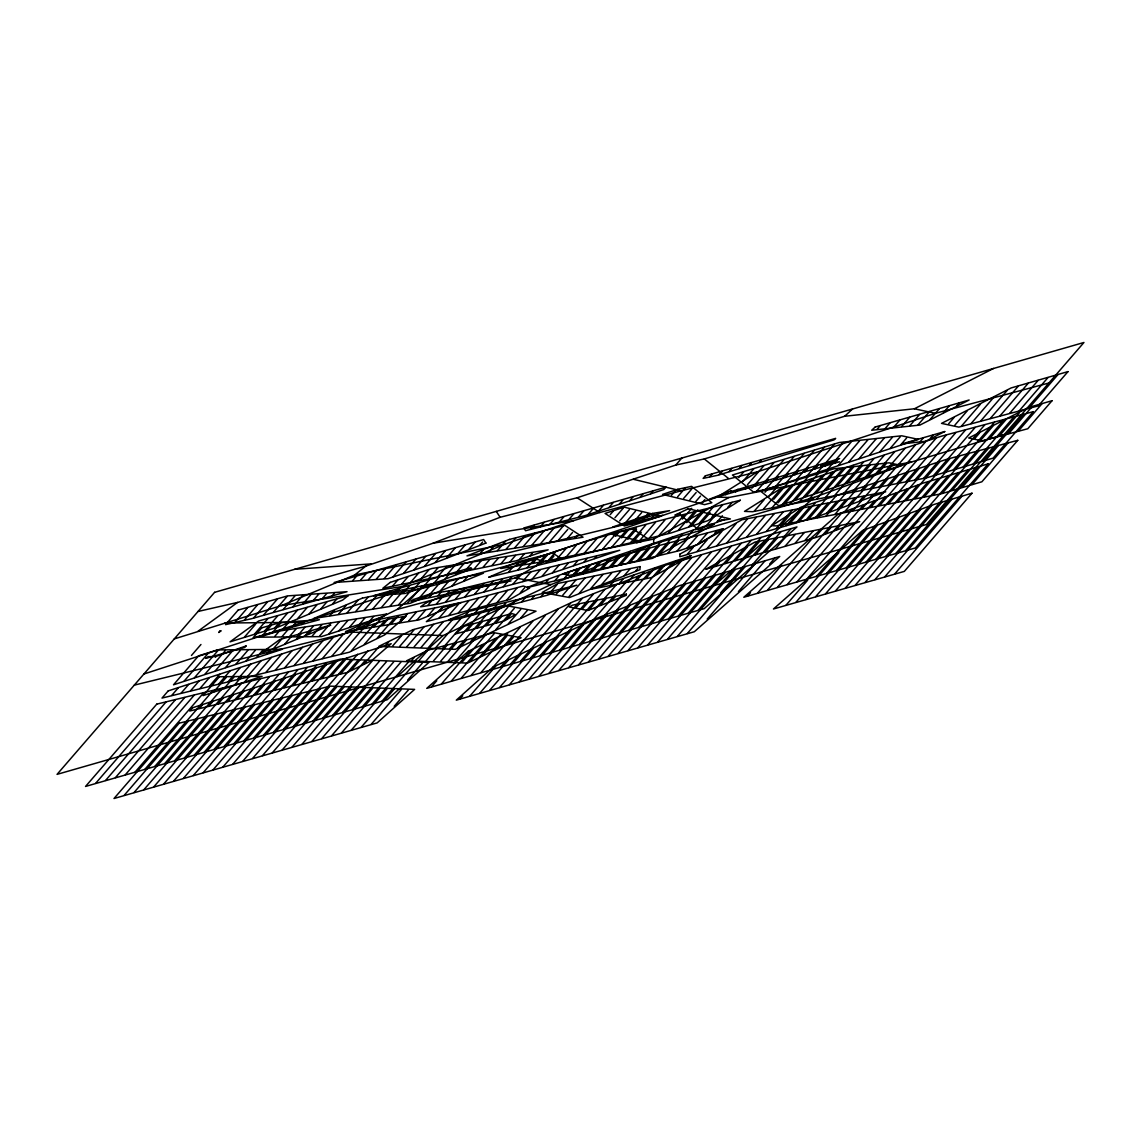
<?xml version="1.0" encoding="UTF-8"?>
<svg xmlns="http://www.w3.org/2000/svg" width="1141" height="1141" viewBox="0 0 1141 1141"><rect width="100%" height="100%" fill="white"/><g stroke="black" fill="none" stroke-linecap="round" stroke-linejoin="round"><path stroke-width="1.5" d="M397.182 676.613L443.022 635.594L550.96 584.606L653.536 544.086L653.764 539.051L728.814 497.519L911.716 461.905L1004.337 434.479M717.432 521.508L722.381 515.775M942.281 493.269L978.878 450.952M191.46 655.462L200.959 644.494M95.687 783.282L165.887 702.171M171.721 695.425L178.281 687.838M184.129 681.091L208.561 652.852M235.117 622.173L247.754 607.568M105.557 780.444L175.3 699.875M181.134 693.115L188.636 684.472M194.469 677.711L217.931 650.612M244.374 620.062L257.638 604.73M115.441 777.606L184.714 697.565M190.561 690.818L198.976 681.091M204.824 674.331L225.419 650.541M253.716 617.851L267.507 601.892M125.325 774.768L194.141 695.254M199.975 688.508L209.316 677.711M215.164 670.965L232.892 650.47M244.402 637.177L255.698 624.127M263.542 615.07L277.391 599.054M135.194 771.929L203.554 692.944M209.402 686.197L219.657 674.345M225.504 667.585L240.38 650.399M254.529 634.054L267.893 618.607M273.369 612.289L287.033 596.501M145.078 769.091L212.968 690.633M218.815 683.887L229.997 670.965M235.845 664.205L247.868 650.327M264.655 630.93L277.719 615.826M283.196 609.508L294.934 595.93M124.155 795.363L188.351 721.198M199.447 708.376L202.599 704.724M213.709 691.902L226.289 677.369M262.644 635.352L271.316 625.339M154.962 766.253L222.395 688.337M228.229 681.576L240.337 667.585M246.185 660.839L255.342 650.256M274.781 627.807L287.546 613.045M293.023 606.727L302.85 595.374M134.039 792.524L197.764 718.887M208.86 706.065L212.939 701.358M224.05 688.522L233.762 677.298M272.257 632.813L280.729 623.029M164.832 763.415L231.808 686.026M237.656 679.28L250.692 664.219M256.54 657.458L262.829 650.185M274.796 636.35L279.003 631.486M286.034 623.371L297.373 610.264M302.85 603.946L310.751 594.818M143.923 789.686L207.191 716.577M218.288 703.755L223.279 697.978M234.39 685.142L241.25 677.226M282.084 630.032L288.644 622.473M174.716 760.576L241.236 683.716M247.069 676.97L261.032 660.839M266.88 654.078L270.303 650.113M282.283 636.279L287.603 630.132M297.658 618.522L307.2 607.483M312.677 601.164L318.653 594.247M153.793 786.848L216.605 714.28M227.701 701.458L233.634 694.598M244.73 681.776L248.724 677.155M273.412 648.63L281.513 639.274M291.911 627.25L296.546 621.902M184.585 757.738L250.649 681.405M256.483 674.659L271.373 657.458M289.771 636.207L296.204 628.777M309.282 613.658L317.041 604.701M322.504 598.383L326.568 593.691M163.676 784.01L226.018 711.97M237.114 699.148L243.974 691.232M284.936 643.895L291.34 636.493M301.752 624.469L304.447 621.346M194.469 754.9L260.062 679.109M265.91 672.349L281.713 654.093M297.245 636.136L304.804 627.407M320.906 608.809L326.868 601.92M332.331 595.602L334.47 593.135M173.56 781.171L235.445 709.659M246.542 696.837L254.315 687.852M296.56 639.031L301.167 633.711M204.353 752.062L269.49 676.798M275.323 670.052L292.053 650.712M304.733 636.079L313.404 626.052M332.53 603.946L336.695 599.139M352.712 580.626L356.42 576.348M183.43 778.333L244.859 707.349M255.955 694.527L264.655 684.472M308.184 634.182L310.994 630.93M214.223 749.223L278.903 674.488M284.751 667.742L302.408 647.332M312.206 636.008L321.99 624.697M329.892 615.57L334.655 610.064M360.613 580.07L366.304 573.509M193.314 775.495L254.286 705.052M265.382 692.23L274.995 681.106M224.107 746.385L288.316 672.177M294.164 665.431L312.748 643.966M319.694 635.936L330.59 623.343M338.492 614.215L346.293 605.201M368.529 579.514L376.188 570.657M203.198 772.657L263.699 702.742M274.796 689.92L285.35 677.725M233.991 743.533L297.744 669.867M303.577 663.121L323.031 640.643M328.808 633.982L339.191 621.973M347.092 612.86L357.917 600.351M376.43 578.943L386.057 567.819M213.067 769.818L273.113 700.431M284.209 687.609L295.69 674.345M243.86 740.694L307.157 667.571M313.005 660.824L333.329 637.334M339.091 630.659L347.791 620.618M355.692 611.49L367.987 597.285M384.346 578.387L395.941 564.98M222.951 766.966L282.54 698.121M293.636 685.299L306.03 670.979M253.744 737.856L316.585 665.26M322.418 658.514L343.612 634.011M349.388 627.35L356.391 619.263M364.279 610.135L377.015 595.417M393.217 576.704L405.825 562.142M232.835 764.128L291.953 695.81M303.05 682.988L316.371 667.599M263.628 735.018L325.998 662.95M331.846 656.203L353.91 630.702M359.672 624.041L364.992 617.909M372.879 608.781L386.057 593.562M392.689 585.889L397.667 580.141M403.643 573.224L415.695 559.304M242.705 761.289L301.367 693.514M312.463 680.692L326.697 664.247M356.905 629.347L359.9 625.881M387.341 594.176L389.865 591.266M273.498 732.18L335.411 660.639M341.259 653.893L364.193 627.393M369.969 620.718L373.592 616.539M381.479 607.426L395.086 591.708M401.732 584.021L408.093 576.676M414.083 569.758L425.579 556.466M252.589 758.451L310.794 691.204M321.89 678.382L336.994 660.924M365.505 627.992L371.253 621.332M395.242 593.62L399.735 588.428M283.382 729.341L343.398 659.997M351.499 650.641L374.49 624.07M390.079 606.056L404.114 589.84M410.76 582.167L418.519 573.196M424.509 566.278L435.463 553.627M262.473 755.613L320.207 688.893M331.304 676.071L347.278 657.615M374.091 626.637L380.295 619.477M403.158 593.049L409.619 585.59M293.266 726.503L350.587 660.268M364.364 644.337L384.774 620.761M398.68 604.701L413.142 587.986M419.788 580.313L428.945 569.73M435.349 562.313L445.332 550.789M272.342 752.775L329.364 686.882M340.731 673.76L357.575 654.306M382.691 625.268L389.323 617.623M412.6 590.71L419.489 582.751M303.135 723.665L357.775 660.539M377.243 638.047L394.173 618.479M407.28 603.347L422.17 586.132M428.816 578.444L437.944 567.904M446.516 558.006L455.216 547.951M282.226 749.937L336.552 687.167M351.357 670.052L367.858 650.983M391.292 623.913L398.352 615.755M423.026 587.244L429.373 579.913M313.019 720.827L364.949 660.824M400.291 619.991L402.759 617.138M417.649 599.938L431.198 584.278M437.844 576.59L446.559 566.521M457.669 553.699L465.1 545.113M292.096 747.098L343.741 687.438M364.221 663.762L378.156 647.674M399.892 622.558L407.38 613.901M420.002 599.31L422.084 596.914M434.008 583.137L439.256 577.075M322.903 717.989L372.137 661.095M385.301 645.877L388.61 642.069M429.087 595.288L440.226 582.409M446.873 574.736L455.173 565.137M468.823 549.377L474.97 542.275M301.98 744.26L350.915 687.709M408.492 621.189L416.408 612.047M429.03 597.456L432.054 593.962M445.161 578.815L449.126 574.237M332.773 715.15L379.325 661.366M392.49 646.148L401.475 635.765M427.861 605.272L431.683 600.865M440.526 590.639L449.269 580.555M455.901 572.882L463.802 563.754M479.976 545.07L482.586 542.046M311.864 741.422L358.103 687.994M417.093 619.834L425.436 610.178M438.073 595.602L440.683 592.578M456.314 574.508L459.01 571.399M342.657 712.312L386.499 661.652M399.678 646.434L414.254 629.59M436.447 603.931L443.122 596.215M452.093 585.846L458.297 578.701M464.943 571.013L472.417 562.37M480.247 553.328L483.256 549.862M321.733 738.584L365.277 688.265M427.889 615.94L434.464 608.324M447.101 593.734L449.297 591.195M352.54 709.474L393.688 661.923M406.852 646.705L423.896 627.008M445.546 601.992L454.574 591.58M463.674 581.054L467.325 576.833M473.971 569.159L481.031 560.987M488.861 551.944L494.41 545.541M331.617 735.745L372.465 688.536M439.399 611.205L443.507 606.47M362.41 706.636L400.862 662.194M414.04 646.976L433.551 624.441M439.114 618.008L449.625 605.871M455.188 599.424L465.015 588.086M483 567.305L489.66 559.603M497.49 550.561L505.563 541.233M341.501 732.907L379.653 688.822M372.294 703.783L408.05 662.479M421.229 647.261L443.193 621.859M448.755 615.441L459.267 603.304M464.829 596.871L474.414 585.804M492.028 565.437L498.275 558.22M506.105 549.178L515.689 538.11M351.371 730.069L386.828 689.093M411.858 660.183L414.14 657.544M382.178 700.945L415.238 662.75M428.403 647.532L452.849 619.292M458.411 612.86L468.908 600.736M474.471 594.304L483.798 583.522M501.056 563.583L506.889 556.837M514.719 547.794L525.188 535.7M530.907 529.096L534.245 525.231M361.255 727.216L394.016 689.378M419.047 660.454L427.005 651.254M454.86 619.064L456.842 616.768M407.651 680.093L422.412 663.021M435.591 647.803L462.49 616.711M468.067 610.292L478.55 598.169M484.112 591.737L493.197 581.24M510.084 561.729L515.518 555.453M523.348 546.411L534.701 533.289M540.42 526.686L544.129 522.393M371.139 724.378L401.204 689.649M426.221 660.725L437.303 647.931M463.959 617.124L468.295 612.132M442.765 648.088L472.146 614.143M477.708 607.711L488.191 595.616M493.753 589.17L502.596 578.958M508.472 572.169L512.223 567.833M519.554 559.361L524.133 554.07M531.963 545.027L544.2 530.879M549.919 524.275L553.998 519.554M394.215 706.293L408.378 689.92M433.409 661.01L446.958 645.35M473.601 614.571L478.022 609.451M515.889 565.708L519.369 561.672M449.953 648.359L481.802 611.562M487.364 605.144L497.833 593.049M503.395 586.602L511.995 576.676M517.871 569.887L523.805 563.026M530.094 555.753L532.747 552.686M540.577 543.644L553.713 528.468M559.432 521.865L563.882 516.716M440.597 661.281L456.6 642.782M467.168 630.559L472.659 624.241M483.242 612.004L487.421 607.169M524.503 564.324L528.882 559.275M458.054 647.589L491.443 608.994M497.005 602.562L507.46 590.482M513.036 584.049L521.394 574.394M527.27 567.605L534.43 559.332M549.206 542.26L563.012 526.301M568.931 519.455L573.766 513.878M447.771 661.552L466.255 640.215M476.824 627.992L482.301 621.674M492.883 609.437L496.82 604.887M533.118 562.941L538.381 556.865M431.569 686.754L436.775 680.735M470.605 641.656L501.099 606.413M506.661 599.995L517.101 587.915M522.678 581.482L530.779 572.112M536.655 565.323L544.97 555.724M557.821 540.877L567.762 529.395M578.444 517.058L583.636 511.04M454.959 661.837L475.897 637.634M486.48 625.425L491.942 619.107M502.525 606.869L506.205 602.619M541.747 561.557L547.894 554.455M441.453 683.915L469.693 651.283M483.156 635.722L507.987 607.041M520.325 592.778L524.56 587.872M532.319 578.915L540.178 569.83M546.054 563.041L555.51 552.116M566.435 539.493L572.511 532.476M588.2 514.349L593.52 508.201M462.134 662.108L485.553 635.066M496.121 622.843L501.584 616.539M512.166 604.316L515.604 600.337M550.361 560.174L553.97 556.009M451.323 681.077L482.629 644.907M495.707 629.789L514.363 608.239M542.075 576.219L549.577 567.548M555.453 560.759L566.064 548.507M575.064 538.11L577.246 535.571M598.583 510.94L603.404 505.363M470.192 661.381L494.067 633.797M507.146 618.693L510.712 614.571M521.808 601.749L525.003 598.055M461.206 678.239L495.18 638.989M508.258 623.87L520.752 609.437M552.558 572.682L558.976 565.266M564.852 558.477L576.604 544.899M608.966 507.517L613.273 502.525M482.743 655.447L500.443 634.995M531.449 599.182L534.402 595.773M545.569 582.866L548.422 579.557M471.09 675.401L507.731 633.055M520.809 617.937L527.142 610.62M563.041 569.145L568.375 562.998M574.251 556.195L587.073 541.376M610.207 514.648L613.43 510.926M619.349 504.094L623.157 499.687M495.308 649.514L506.832 636.193M541.091 596.615L543.801 593.491M554.954 580.584L558.976 575.948M480.96 672.562L520.282 627.122M549.991 592.807L557.036 584.663M573.538 565.594L577.76 560.716M583.636 553.927L597.228 538.224M614.956 517.743L623.257 508.144M629.732 500.671L633.041 496.848M460.051 698.834L462.733 695.725M507.859 643.595L513.222 637.391M551.074 593.648L553.185 591.209M564.353 578.302L569.516 572.34M490.844 669.724L532.833 621.189M556.366 594.005L566.82 581.924M573.495 574.223L577.917 569.102M584.021 562.057L587.159 558.434M593.035 551.645L607.183 535.3M619.691 520.838L629.39 509.642M640.158 497.191L642.911 494.01M469.921 695.996L495.551 666.387M573.752 576.02L580.07 568.731M500.728 666.886L545.398 615.27M562.755 595.203L575.848 580.07M582.509 572.368L588.399 565.565M594.504 558.519L596.558 556.152M602.434 549.363L616.839 532.719M624.441 523.919L635.523 511.125M650.612 493.696L652.795 491.172M479.805 693.158L508.102 660.454M583.151 573.752L590.61 565.123M615.498 536.37L619.007 532.305M510.598 664.048L557.949 609.337M569.145 596.401L584.877 578.23M591.537 570.529L598.882 562.028M611.833 547.081L626.48 530.137M632.043 523.719L641.656 512.623M489.689 690.319L520.653 654.535M592.55 571.47L600.965 561.743M621.631 537.867L628.32 530.123M520.481 661.195L570.5 603.404M579.172 593.391L593.89 576.376M600.551 568.674L609.38 558.491M621.217 544.799L636.136 527.57M641.698 521.137L647.788 514.106M499.558 687.481L533.204 648.601M601.935 569.188L610.934 558.79M627.764 539.351L636.507 529.239M646.719 517.443L649.129 514.662M530.365 658.357L582.167 598.497M590.453 588.927L602.919 574.522M609.579 566.82L619.863 554.954M630.616 542.517L645.792 524.988M651.354 518.57L653.921 515.604M671.45 495.351L675.928 490.159M509.442 684.629L545.769 642.668M576.419 607.24L579.1 604.145M611.334 566.906L620.59 556.209M633.883 540.848L641.256 532.334M540.235 655.519L593.448 594.047M601.735 584.477L611.933 572.682M618.607 564.98L630.345 551.417M640.015 540.235L655.433 522.421M677.583 496.834L685.213 488.006M519.326 681.79L558.32 636.735M582.809 608.438L588.128 602.291M620.733 564.624L630.246 553.642M550.119 652.681L604.73 589.583M613.002 580.013L620.961 570.828M627.621 563.126L640.828 547.865M649.414 537.953L665.089 519.84M683.701 498.332L691.788 488.99M529.196 678.952L570.871 630.816M589.198 609.636L597.157 600.437M609.822 585.804L612.888 582.252M630.132 562.342L639.887 551.06M560.003 649.842L615.997 585.133M624.284 575.563L629.975 568.974M636.649 561.272L651.311 544.328M658.813 535.671L674.73 517.272M689.834 499.815L696.153 492.527M709.887 476.653L712.07 474.128M539.08 676.114L583.422 624.883M600.437 605.215L606.171 598.597M618.836 583.964L623.371 578.715M639.516 560.06L649.543 548.479M678.011 515.589L680.321 512.922M569.872 647.004L627.279 580.669M635.566 571.099L637.79 568.532M645.663 559.432L661.794 540.791M668.198 533.389L684.372 514.705M695.967 501.313L700.517 496.05M719.087 474.599L721.953 471.29M548.964 673.276L595.973 618.95M611.719 600.765L615.199 596.743M627.864 582.11L633.854 575.178M648.915 557.778L659.184 545.911M682.375 519.112L691.717 508.315M579.756 644.166L638.561 576.219M656.432 555.581L672.277 537.254M678.296 530.294L693.999 512.166M702.1 502.796L704.881 499.587M729.156 471.533L731.823 468.452M558.833 670.437L607.254 614.5M636.878 580.256L644.337 571.641M658.314 555.496L668.84 543.33M686.754 522.649L697.85 509.813M589.626 641.328L649.842 571.755M670.666 547.694L682.732 533.746M688.736 526.814L703.626 509.613M739.225 468.48L741.707 465.614M568.717 667.599L618.536 610.036M645.906 578.416L654.834 568.104M667.713 553.214L678.496 540.763M691.118 526.172L703.983 511.296M599.51 638.489L661.124 567.305M684.914 539.807L693.172 530.265M699.176 523.334L713.239 507.075M738.726 477.637L743.761 471.804M749.309 465.414L751.591 462.775M578.601 664.761L629.818 605.586M657.516 573.581L665.317 564.567M677.112 550.932L688.123 538.21M695.482 529.709L710.116 512.794M725.747 494.738L727.844 492.313M609.394 635.651L671.778 563.554M699.162 531.92L703.612 526.785M711.57 517.572L722.866 504.536M743.091 481.174L753.844 468.751M759.378 462.347L761.461 459.937M588.471 661.923L641.085 601.122M671.764 565.694L675.8 561.03M687.267 547.78L697.736 535.671M705.723 526.443L716.248 514.277M735.631 491.899L737.913 489.261M619.263 632.813L681.705 560.673M687.167 554.355L693.243 547.338M727.872 507.317L732.151 502.382M747.455 484.697L763.914 465.685M598.355 659.084L652.367 596.672M698.306 543.587L707.363 533.118M745.501 489.061L747.983 486.194M629.147 629.975L691.617 557.792M697.094 551.474L707.491 539.451M751.819 488.234L773.983 462.618M608.239 656.246L663.648 592.208M714.608 533.332L716.99 530.579M755.385 486.223L758.052 483.128M639.031 627.136L701.53 554.911M707.006 548.593L721.74 531.563M756.797 491.058L784.067 459.552M618.108 653.408L674.93 587.758M765.269 483.385L768.135 480.061M648.901 624.298L711.442 552.03M716.919 545.712L735.988 523.676M766.025 488.976L794.136 456.486M627.992 650.57L685.499 584.121M765.012 492.242L767.679 489.161M775.138 480.532L778.205 476.995M658.785 621.446L721.369 549.149M726.831 542.831L747.426 519.027M754.386 510.983L764.028 499.858M776.122 485.866L804.205 453.419M637.876 647.731L695.411 581.24M769.376 495.779L777.748 486.095M785.022 477.694L788.274 473.943M668.669 618.607L731.281 546.268M736.758 539.935L756.355 517.287M763.272 509.3L780.316 489.603M786.491 482.458L814.289 450.353M647.746 644.893L705.323 578.359M715.721 566.335L718.916 562.656M773.741 499.302L787.832 483.028M794.906 474.856L798.343 470.876M678.538 615.769L741.194 543.387M746.67 537.054L765.283 515.561M772.2 507.56L790.984 485.866M796.874 479.063L824.358 447.301M657.63 642.041L715.25 575.478M725.647 563.454L733.164 554.768M778.105 502.839L797.901 479.962M804.776 472.017L808.427 467.81M688.422 612.931L751.106 540.506M756.583 534.173L774.211 513.821M781.129 505.82L801.353 482.458M807.243 475.654L834.428 444.234M667.514 639.202L725.163 572.597M735.56 560.573L747.412 546.881M785.037 503.409L807.971 476.909M814.66 469.179L818.496 464.744M698.306 610.093L761.033 537.611M766.495 531.292L783.125 512.081M790.057 504.08L811.722 479.049M817.612 472.246L843.299 442.565M677.383 636.364L735.075 569.716M745.472 557.692L759.492 541.49M795.405 500L818.054 473.843M824.529 466.341L827.439 462.989M720.641 592.864L770.945 534.73M776.422 528.411L792.054 510.341M798.971 502.354L822.091 475.64M827.981 468.837L851.486 441.681M687.267 633.526L744.987 566.82M755.385 554.811L768.421 539.75M781.571 524.56L789.8 515.047M805.774 496.592L828.124 470.777M834.727 463.146L838.592 458.682M751.862 565.365L780.858 531.849M786.334 525.53L800.982 508.601M807.899 500.614L832.459 472.231M838.35 465.428L859.658 440.797M707.206 619.064L754.914 563.939M765.311 551.93L777.349 538.01M790.499 522.82L804.961 506.119M816.143 493.183L837.18 468.88M783.083 537.867L790.784 528.968M796.247 522.649L809.91 506.861M816.828 498.874L842.828 468.823M848.719 462.019L867.845 439.927M877.158 429.159L880.011 425.864M738.427 591.566L764.827 561.058M775.224 549.049L786.277 536.27M799.427 521.095L815.33 502.71M826.512 489.774L845.367 468.01M806.174 519.768L818.839 505.121M825.756 497.134L853.197 465.414M859.087 458.611L876.031 439.043M885.345 428.289L889.894 423.026M769.647 564.053L774.739 558.177M785.136 546.168L795.206 534.544M808.341 519.355L825.699 499.302M836.895 486.366L853.539 467.125M747.697 595.902L750.507 592.65M816.143 516.802L827.767 503.395M834.684 495.394L863.566 462.005M869.456 455.202L884.204 438.173M893.531 427.404L899.778 420.188M795.063 543.287L804.134 532.804M817.27 517.615L836.068 495.893M847.264 482.971L861.726 466.241M757.581 593.063L781.728 565.152M826.983 512.865L836.695 501.655M843.613 493.654L873.949 458.611M879.839 451.793L892.39 437.288M901.704 426.52L909.648 417.349M804.976 540.406L813.062 531.064M826.198 515.875L846.437 492.484M857.633 479.562L869.913 465.371M767.451 590.225L812.948 537.653M837.822 508.929L845.609 499.915M852.527 491.914L884.318 455.202M890.208 448.399L900.349 436.661M909.89 425.65L919.532 414.511M814.888 537.511L821.976 529.324M835.126 514.135L856.805 489.075M868.001 476.154L878.099 464.487M777.335 587.387L841.73 512.979M848.647 504.978L854.538 498.175M861.455 490.174L894.687 451.793M900.577 444.99L906.61 438.016M918.077 424.766L929.416 411.673M825.528 533.803L830.905 527.584M844.055 512.395L867.174 485.681M878.37 472.745L886.272 463.603M787.219 584.549L852.555 509.043M859.487 501.042L863.466 496.435M870.383 488.448L905.055 448.384M930.215 419.317L939.285 408.835M836.353 529.866L839.833 525.844M852.983 510.655L877.557 482.272M888.739 469.336L892.704 464.758M797.088 581.71L863.395 505.092M870.312 497.105L872.394 494.695M879.312 486.708L915.424 444.976M943.479 412.557L949.169 405.982M861.911 508.915L887.926 478.863M920.345 441.396L923.326 437.944M806.972 578.858L874.22 501.156M888.24 484.968L925.793 441.567M956.757 405.797L959.039 403.144M786.049 605.144L807.671 580.156M870.825 507.189L898.295 475.455M930.414 438.329L933.21 435.106M816.856 576.02L885.059 497.219M897.168 483.228L936.162 438.158M948.642 423.753L953.99 417.563M795.933 602.291L838.906 552.658M879.754 505.449L908.664 472.046M826.726 573.181L895.899 493.269M906.082 481.488L946.16 435.192M954.889 425.108L967.254 410.803M805.817 599.453L866.532 529.296M888.682 503.709L919.033 468.637M836.61 570.343L906.724 489.332M915.011 479.748L955.816 432.61M961.378 426.192L980.533 404.057M815.687 596.615L877.372 525.359M897.61 501.969L929.402 465.228M846.494 567.505L917.564 485.396M923.939 478.008L965.471 430.029M971.034 423.611L993.797 397.296M825.571 593.776L888.197 521.408M906.539 500.229L939.77 461.82M856.363 564.667L928.018 481.887M933.495 475.54L975.113 427.461M980.675 421.029L1007.061 390.536M835.454 590.938L899.037 517.472M915.467 498.489L949.911 458.682M866.247 561.828L937.988 478.935M943.479 472.588L984.769 424.88M990.331 418.447L1018.314 386.114M845.324 588.1L909.876 513.536M924.381 496.749L959.567 456.1M975.056 438.201L979.577 432.981M876.131 558.99L947.971 475.982M953.462 469.636L994.424 422.298M999.987 415.866L1028.198 383.276M855.208 585.262L920.701 509.585M933.309 495.023L969.222 453.519M981.317 439.556L992.841 426.235M886.001 556.152L957.955 473.016M963.432 466.683L1004.08 419.717M1009.642 413.299L1038.082 380.438M865.092 582.423L931.541 505.648M989.447 438.743L1006.12 419.474M895.885 553.314L967.925 470.063M973.416 463.731L1013.736 417.135M1019.298 410.717L1047.951 377.6M874.962 579.585L941.781 502.382M952.207 490.33L988.534 448.37M999.102 436.162L1019.384 412.714M905.769 550.475L977.908 467.111M983.399 460.764L1023.391 414.568M1028.954 408.136L1057.835 374.761M884.846 576.747L951.765 499.43M962.191 487.378L998.175 445.789M1008.744 433.58L1031.992 406.724M894.729 573.909L961.735 496.478M972.161 484.426L1007.831 443.207M1018.4 430.998L1041.876 403.885M198.035 611.462L237.542 602.434L365.819 566.136L433.166 543.173L500.115 517.287L577.132 497.776L675.743 465.057L681.847 458.04M675.743 465.057L704.325 458.939L844.64 416.265L852.569 408.977M714.152 585.518L814.218 497.376L911.716 461.905M134.281 685.128L350.9 632.057L397.282 609.365L421.015 588.727L534.601 558.519L717.361 497.048L757.538 471.761L935.42 413.313L1048.864 383.019M174.273 638.917L281.456 605.571L354.694 574.978L365.819 566.136M143.923 673.989L392.818 593.149L401.76 586.56L505.691 543.9L573.709 520.624L599.781 512.523L681.02 490.844L757.538 471.761M198.078 631.187L237.542 602.434M397.282 609.365L515.204 577.917L543.929 561.572L653.764 539.051M844.64 416.265L914.369 408.778L993.54 368.457M653.536 544.086L814.218 497.376M636.678 542.774L641.542 541.476L610.877 534.017L635.623 528.226L633.027 529.082L649.001 539.479M450.281 566.863L662.621 515.304M354.694 574.978L505.691 543.9M433.166 543.173L573.709 520.624M281.456 605.571L401.76 586.56M392.818 593.149L421.015 588.727M294.706 569.302L370.953 563.896M224.92 623.015L302.322 622.301M350.9 632.057L443.022 635.594M717.361 497.048L728.814 497.519M515.204 577.917L550.96 584.606M914.369 408.778L935.42 413.313M633.326 479.263L681.02 490.844M534.601 558.519L543.929 561.572M577.132 497.776L599.781 512.523M704.325 458.939L728.329 478.35M496.278 511.382L500.115 517.287M626.366 594.133L626.309 595.302L587.886 610.492L569.216 606.998L572.368 605.201L626.366 594.133M640.072 566.592L639.93 569.701L569.43 597.556L542.217 592.45L558.149 583.379L640.072 566.592M679.908 554.112L679.794 556.737L815.901 517.173L885.701 491.771L741.964 519.768L679.908 554.112M706.065 569.159L817.569 536.983L859.701 521.651L755.114 542.018L706.065 569.159M214.594 592.336L57.05 774.368L926.406 524.518L1083.95 342.485L214.594 592.336M156.759 704.14L85.532 786.449L387.17 699.747L428.816 662.479L340.631 659.099L156.759 704.14M168.24 690.875L162.008 698.078L349.303 652.196L384.574 634.938L406.096 616.211L390.593 618.65L168.24 690.875M198.563 655.833L173.503 684.8L282.212 649.329L217.418 649.928L198.563 655.833M220.028 631.03L218.758 632.499L221.126 630.773L220.028 631.03M238.155 610.093L225.561 624.64L251.377 618.75L347.035 591.68L287.546 595.902L238.155 610.093M179.223 723.166L114 798.515L377.158 722.895L414.611 689.378L330.362 686.14L179.223 723.166M192.544 707.762L189.734 711.014L347.705 672.32L371.866 660.496L391.192 643.695L192.544 707.762M219.4 676.741L203.069 695.611L262.102 676.342L219.4 676.741M246.057 645.949L244.773 647.432L205.694 658.4L208.061 656.674L216.205 656.489L215.107 656.745L246.057 645.949M261.703 627.864L253.088 637.819L319.366 619.72L280.386 622.487L261.703 627.864M988.163 463.845L915.367 547.951L743.804 597.256L838.435 513.906L923.04 483.128L988.163 463.845M1033.318 411.659L993.098 458.126L926.535 477.837L752.618 511.71L744.503 511.382L779.374 489.432L941.154 436.276L1033.318 411.659M1067.99 371.609L1038.324 405.882L958.811 427.119L941.539 423.382L1011.183 387.926L1067.99 371.609M971.989 493.197L904.328 571.384L773.455 608.994L862.639 530.437L934.351 504.351L971.989 493.197M1017.772 440.312L981.873 481.787L941.368 493.782L776.408 525.901L771.658 525.701L801.21 507.103L946.902 459.238L1017.772 440.312M1052.031 400.719L1027.784 428.745L982.216 440.911L968.709 438.001L1028.825 407.394L1052.031 400.719M665.873 487.164L663.834 489.518L585.019 515.646L525.559 530.708L523.805 527.998L665.873 487.164M652.367 513.45L612.76 526.971L669.667 510.612L652.367 513.45M705.38 475.811L703.127 478.393L717.389 475.355L834.028 439.87L835.654 438.372L705.38 475.811M731.395 490.744L730.525 491.742L839.633 458.554L820.664 466.013L822.304 464.515L839.462 461.82L709.174 499.259L731.395 490.744M875.218 427.005L871.695 430.243L919.96 425.051L969.137 400.006L875.218 427.005M468.209 651.283L426.748 688.38L704.211 608.638L796.974 526.928L666.544 564.852L572.611 601.963L468.209 651.283M493.383 666.957L456.3 700.146L694.284 631.743L779.717 556.494L679.537 585.618L594.247 619.321L493.383 666.957M442.665 607.468L426.349 621.66L509.813 599.396L529.624 588.114L523.248 586.032L442.665 607.468M464.316 626.209L455.416 633.954L504.408 620.875L515.318 614.671L511.895 613.544L464.316 626.209M348.205 595.645L342.628 600.08L278.318 626.951L230.026 641.841L258.679 620.975L348.205 595.645M330.605 625.154L275.195 648.316L262.245 652.31L279.816 639.516L330.605 625.154M390.236 582.381L382.863 588.228L516.074 560.816L548.165 549.819L431.954 568.475L390.236 582.381M413.484 599.524L411.045 601.478L511.025 580.897L430.742 593.776L413.484 599.524M386.442 614.115L382.734 616.853L321.405 636.607L258.921 637.191L278.29 631.215L386.442 614.115M426.021 602.833L420.63 606.812L439.485 603.846L540.663 576.947L619.748 550.247L460.037 589.027L426.021 602.833M450.296 619.107L448.442 620.462L457.969 618.978L546.724 595.36L576.861 585.19L469.778 611.191L450.296 619.107M740.324 500.243L707.862 520.681L671.008 532.975L488.69 577.246C569.359 542.046 655.262 521.608 740.324 500.243M723.123 528.739L698.363 544.314L679.394 550.647L527.085 587.629C590.054 561.258 656.902 546.667 722.567 528.854L723.123 528.739M713.895 524.375L652.524 558.334L568.66 575.535L563.312 573.78L710.529 524.232L713.895 524.375M690.961 555.667L651.297 577.631L592.022 589.056L690.961 555.667M944.748 431.555L925.551 441.325L901.903 443.878L944.748 431.555M412.914 629.689L378.741 646.405L455.259 649.343L536.042 611.191L504.465 605.272L412.914 629.689M428.56 650.013L406.595 660.767L467.496 663.106L521.123 637.762L493.725 632.627L428.56 650.013M688.323 508.715L674.901 515.19L678.909 513.835L698.263 529.481L724.521 519.383L717.304 521.28L730.397 518.941L688.323 508.715M362.439 598.112L313.49 618.565L410.275 603.261L483.456 573.196L362.439 598.112M370.169 621.246L345.523 631.543L418.79 619.962L461.235 602.505L370.169 621.246M485.909 543.073L429.929 564.724L387.997 578.687L334.128 582.509L483.627 539.55L485.909 543.073M509.414 539.436L466.969 555.852L583.037 537.226L564.866 525.388L509.414 539.436M471.704 568.86L426.677 586.274L405.026 593.477L373.549 595.716L470.962 567.719L471.704 568.86M518.713 561.586L500.771 568.518L561.486 558.776L552.615 553L518.713 561.586M677.797 489.289L662.536 494.41L704.596 504.636L711.813 502.725L691.56 486.351L677.797 489.289M624.156 507.146L605.072 513.436L624.384 526.001L661.281 516.16L624.156 507.146M918.362 439.385L767.708 488.876L753.531 492.085L732.436 475.027L839.348 442.494L901.732 435.791L918.362 439.385M901.304 465.457L778.661 505.748L760.534 491.101L834.057 468.737L889.11 462.818L901.304 465.457"/></g></svg>
